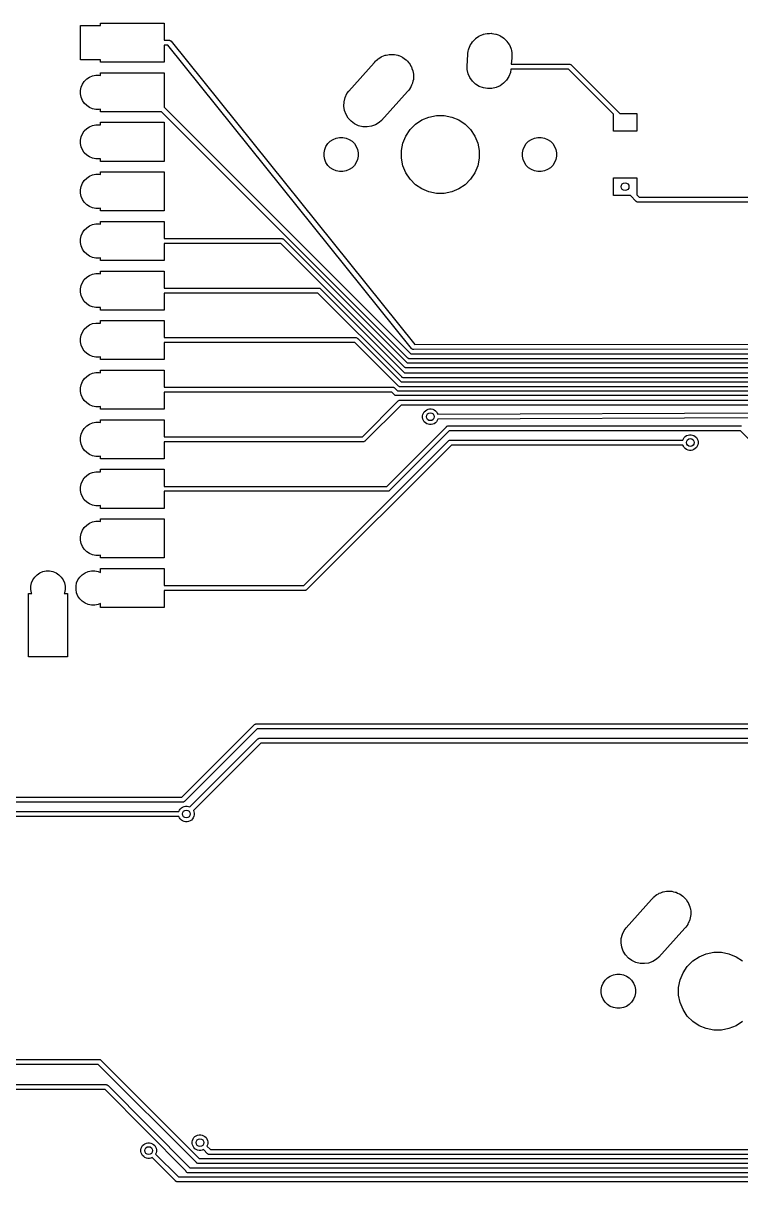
# Model space of a CAD drawing. Extents: x -662 to -203, y -195 to -58.
# Drawn here: x -544.3 to -507.6, y -117 to -57.6 of the extents above; entities that cross this region are included whole.
import ezdxf

# ---------------------------------------------------------------- set-up
doc = ezdxf.new("R2010")
doc.units = 0
doc.layers.add('BLACK', color=7, linetype='CONTINUOUS')

msp = doc.modelspace()

# ---------------------------------------------------------------- linework, layer by layer
at = {"layer": 'BLACK', "linetype": 'CONTINUOUS'}
for p, q in [((-541.414, -59.4741), (-541.414, -57.7215)), ((-541.414, -57.7215), (-540.384, -57.7215)), ((-540.384, -57.7215), (-540.384, -57.5978)), ((-540.384, -57.5978), (-537.134, -57.5978)), ((-537.134, -57.5978), (-537.134, -58.4708)), ((-520.892, -58.2124), (-520.806, -58.1738)), ((-520.806, -58.1738), (-520.79, -58.1701)), ((-520.79, -58.1701), (-520.774, -58.1637)), ((-520.774, -58.1637), (-520.682, -58.1453)), ((-520.682, -58.1453), (-520.59, -58.1242)), ((-520.59, -58.1242), (-520.573, -58.1237)), ((-520.573, -58.1237), (-520.557, -58.1205)), ((-520.557, -58.1205), (-520.462, -58.1205)), ((-520.462, -58.1205), (-520.368, -58.1177)), ((-520.368, -58.1177), (-520.352, -58.1205)), ((-520.352, -58.1205), (-520.335, -58.1205)), ((-520.335, -58.1205), (-520.243, -58.1389)), ((-520.243, -58.1389), (-520.15, -58.1546)), ((-520.15, -58.1546), (-520.134, -58.1605)), ((-520.134, -58.1605), (-520.118, -58.1637)), ((-520.118, -58.1637), (-520.031, -58.1998)), ((-537.134, -58.4708), (-536.892, -58.4708)), ((-536.941, -58.7248), (-537.134, -58.7248)), ((-537.134, -58.7248), (-537.134, -59.5978)), ((-524.464, -74.2637), (-536.941, -58.7248)), ((-536.892, -58.4708), (-536.892, -58.4707)), ((-536.892, -58.4707), (-536.88, -58.4708)), ((-536.88, -58.4708), (-536.874, -58.4708)), ((-536.874, -58.4708), (-536.873, -58.4709)), ((-536.873, -58.4709), (-536.867, -58.4709)), ((-536.867, -58.4709), (-536.861, -58.4721)), ((-536.861, -58.4721), (-536.856, -58.4726)), ((-536.856, -58.4726), (-536.849, -58.4747)), ((-536.849, -58.4747), (-536.842, -58.4761)), ((-536.842, -58.4761), (-536.837, -58.4783)), ((-536.837, -58.4783), (-536.832, -58.4799)), ((-536.832, -58.4799), (-536.825, -58.4832)), ((-536.825, -58.4832), (-536.819, -58.4859)), ((-536.819, -58.4859), (-536.814, -58.4891)), ((-536.814, -58.4891), (-536.81, -58.4917)), ((-536.81, -58.4917), (-536.804, -58.4961)), ((-536.804, -58.4961), (-536.798, -58.5)), ((-536.798, -58.5), (-536.794, -58.504)), ((-536.794, -58.504), (-536.79, -58.5076)), ((-536.79, -58.5076), (-536.786, -58.5129)), ((-536.786, -58.5129), (-536.785, -58.5134)), ((-536.785, -58.5134), (-536.782, -58.5177)), ((-536.782, -58.5177), (-536.774, -58.5269)), ((-536.774, -58.5269), (-536.774, -58.5275)), ((-536.774, -58.5275), (-524.297, -74.0664)), ((-521.492, -58.8302), (-521.458, -58.7421)), ((-521.458, -58.7421), (-521.449, -58.728)), ((-521.449, -58.728), (-521.443, -58.7126)), ((-521.443, -58.7126), (-521.391, -58.6342)), ((-521.391, -58.6342), (-521.34, -58.5543)), ((-521.34, -58.5543), (-521.329, -58.5422)), ((-521.329, -58.5422), (-521.32, -58.5284)), ((-521.32, -58.5284), (-521.253, -58.4617)), ((-521.253, -58.4617), (-521.188, -58.3931)), ((-521.188, -58.3931), (-521.175, -58.3834)), ((-521.175, -58.3834), (-521.163, -58.3717)), ((-521.163, -58.3717), (-521.085, -58.3193)), ((-521.085, -58.3193), (-521.008, -58.2646)), ((-521.008, -58.2646), (-520.993, -58.2578)), ((-520.993, -58.2578), (-520.979, -58.2485)), ((-520.979, -58.2485), (-520.892, -58.2124)), ((-520.031, -58.1998), (-519.943, -58.2333)), ((-519.943, -58.2333), (-519.928, -58.2422)), ((-519.928, -58.2422), (-519.913, -58.2485)), ((-519.913, -58.2485), (-519.835, -58.3009)), ((-519.835, -58.3009), (-519.755, -58.351)), ((-519.755, -58.351), (-519.743, -58.3624)), ((-519.743, -58.3624), (-519.729, -58.3717)), ((-519.729, -58.3717), (-519.662, -58.4383)), ((-519.662, -58.4383), (-519.594, -58.503)), ((-519.594, -58.503), (-519.584, -58.5166)), ((-519.584, -58.5166), (-519.572, -58.5284)), ((-519.572, -58.5284), (-519.52, -58.6068)), ((-519.52, -58.6068), (-519.465, -58.6836)), ((-519.465, -58.6836), (-519.458, -58.6988)), ((-519.458, -58.6988), (-519.449, -58.7126)), ((-519.449, -58.7126), (-519.413, -58.7998)), ((-526.09, -59.3763), (-526.019, -59.3285)), ((-526.019, -59.3285), (-525.996, -59.319)), ((-525.996, -59.319), (-525.974, -59.306)), ((-525.974, -59.306), (-525.894, -59.2767)), ((-525.894, -59.2767), (-525.814, -59.2437)), ((-525.814, -59.2437), (-525.79, -59.2389)), ((-525.79, -59.2389), (-525.766, -59.2303)), ((-525.766, -59.2303), (-525.681, -59.2173)), ((-525.681, -59.2173), (-525.597, -59.2005)), ((-525.597, -59.2005), (-525.572, -59.2005)), ((-525.572, -59.2005), (-525.547, -59.1967)), ((-525.547, -59.1967), (-525.461, -59.2005)), ((-525.461, -59.2005), (-525.375, -59.2005)), ((-525.375, -59.2005), (-525.351, -59.2054)), ((-525.351, -59.2054), (-525.326, -59.2065)), ((-525.326, -59.2065), (-525.242, -59.227)), ((-525.242, -59.227), (-525.158, -59.2437)), ((-525.158, -59.2437), (-525.135, -59.2533)), ((-525.135, -59.2533), (-525.111, -59.2592)), ((-525.111, -59.2592), (-525.033, -59.2956)), ((-525.033, -59.2956), (-524.953, -59.3285)), ((-524.953, -59.3285), (-524.932, -59.3424)), ((-524.932, -59.3424), (-524.91, -59.353)), ((-524.91, -59.353), (-524.84, -59.4039)), ((-521.612, -59.8032), (-521.571, -59.2068)), ((-521.571, -59.1347), (-521.553, -59.0422)), ((-521.571, -59.2068), (-521.571, -59.1347)), ((-521.553, -59.0422), (-521.537, -58.9492)), ((-521.537, -58.9492), (-521.531, -58.9337)), ((-521.531, -58.9337), (-521.528, -58.9173)), ((-521.528, -58.9173), (-521.492, -58.8302)), ((-519.413, -58.7998), (-519.374, -58.8858)), ((-519.374, -58.8858), (-519.371, -58.902)), ((-519.371, -58.902), (-519.364, -58.9173)), ((-519.364, -58.9173), (-519.346, -59.0099)), ((-519.346, -59.0099), (-519.325, -59.1018)), ((-519.321, -59.3563), (-519.329, -59.3945)), ((-519.325, -59.1018), (-519.324, -59.1184)), ((-519.324, -59.1184), (-519.321, -59.1347)), ((-519.321, -59.1347), (-519.321, -59.229)), ((-519.321, -59.229), (-519.32, -59.2678)), ((-519.32, -59.2678), (-519.321, -59.2842)), ((-519.321, -59.2842), (-519.321, -59.3563)), ((-540.384, -59.4741), (-541.414, -59.4741)), ((-540.384, -59.5978), (-540.384, -59.4741)), ((-537.134, -59.5978), (-540.384, -59.5978)), ((-527.67, -61.0753), (-526.377, -59.6338)), ((-526.377, -59.6338), (-526.36, -59.6084)), ((-526.36, -59.6084), (-526.303, -59.5515)), ((-526.303, -59.5515), (-526.286, -59.533)), ((-526.286, -59.533), (-526.264, -59.5125)), ((-526.264, -59.5125), (-526.203, -59.4517)), ((-526.203, -59.4517), (-526.182, -59.4378)), ((-526.182, -59.4378), (-526.164, -59.4209)), ((-526.164, -59.4209), (-526.09, -59.3763)), ((-524.84, -59.4039), (-524.769, -59.4517)), ((-524.769, -59.4517), (-524.751, -59.4693)), ((-524.751, -59.4693), (-524.731, -59.4841)), ((-524.731, -59.4841), (-524.673, -59.5476)), ((-524.673, -59.5476), (-524.612, -59.6084)), ((-524.612, -59.6084), (-524.598, -59.6291)), ((-524.598, -59.6291), (-524.581, -59.6476)), ((-524.581, -59.6476), (-524.537, -59.7211)), ((-524.537, -59.7211), (-524.489, -59.7926)), ((-524.489, -59.7926), (-524.479, -59.8157)), ((-524.479, -59.8157), (-524.467, -59.8371)), ((-524.467, -59.8371), (-524.437, -59.9179)), ((-524.437, -59.9179), (-524.404, -59.9973)), ((-521.607, -59.9692), (-521.612, -59.8032)), ((-519.367, -59.958), (-519.395, -60.1218)), ((-516.427, -59.9525), (-519.367, -59.9525)), ((-519.367, -59.9525), (-519.367, -59.958)), ((-519.329, -59.3945), (-519.35, -59.6985)), ((-519.35, -59.6985), (-516.381, -59.6985)), ((-514.125, -62.2551), (-516.427, -59.9525)), ((-516.381, -59.6985), (-516.375, -59.6979)), ((-516.375, -59.6979), (-516.368, -59.6985)), ((-516.368, -59.6985), (-516.35, -59.7003)), ((-516.35, -59.7003), (-516.326, -59.7076)), ((-516.326, -59.7076), (-516.304, -59.7194)), ((-516.304, -59.7194), (-516.284, -59.7353)), ((-516.284, -59.7353), (-516.28, -59.7401)), ((-516.28, -59.7401), (-513.795, -62.2255)), ((-541.218, -60.5792), (-541.096, -60.4571)), ((-541.096, -60.4571), (-540.952, -60.3612)), ((-540.952, -60.3612), (-540.793, -60.2952)), ((-540.793, -60.2952), (-540.624, -60.2615)), ((-540.624, -60.2615), (-540.451, -60.2615)), ((-540.451, -60.2615), (-540.384, -60.2748)), ((-540.384, -60.2748), (-540.384, -60.1378)), ((-540.384, -60.1378), (-537.134, -60.1378)), ((-537.134, -60.1378), (-537.134, -61.9096)), ((-524.404, -59.9973), (-524.399, -60.0219)), ((-524.399, -60.0219), (-524.391, -60.0453)), ((-524.391, -60.0453), (-524.378, -60.1304)), ((-524.367, -60.4858), (-524.387, -60.5693)), ((-524.378, -60.1304), (-524.361, -60.2147)), ((-524.366, -60.4608), (-524.367, -60.4858)), ((-524.361, -60.4363), (-524.366, -60.4608)), ((-524.361, -60.2147), (-524.361, -60.2397)), ((-524.361, -60.2397), (-524.357, -60.2644)), ((-524.357, -60.2644), (-524.361, -60.3503)), ((-524.361, -60.3503), (-524.361, -60.4363)), ((-521.558, -60.1852), (-521.607, -59.9692)), ((-521.467, -60.3874), (-521.558, -60.1852)), ((-521.338, -60.568), (-521.467, -60.3874)), ((-519.592, -60.5167), (-519.744, -60.6779)), ((-519.474, -60.3289), (-519.592, -60.5167)), ((-519.395, -60.1218), (-519.474, -60.3289)), ((-541.414, -61.0515), (-541.38, -60.8822)), ((-541.414, -61.2241), (-541.414, -61.0515)), ((-541.38, -60.8822), (-541.314, -60.7227)), ((-541.314, -60.7227), (-541.218, -60.5792)), ((-527.769, -61.2092), (-527.67, -61.0753)), ((-524.669, -61.0994), (-525.996, -62.578)), ((-524.612, -61.0426), (-524.669, -61.0994)), ((-524.564, -60.9712), (-524.612, -61.0426)), ((-524.513, -60.9018), (-524.564, -60.9712)), ((-524.503, -60.8791), (-524.513, -60.9018)), ((-524.489, -60.8584), (-524.503, -60.8791)), ((-524.456, -60.779), (-524.489, -60.8584)), ((-524.42, -60.701), (-524.456, -60.779)), ((-524.414, -60.6767), (-524.42, -60.701)), ((-524.404, -60.6536), (-524.414, -60.6767)), ((-524.387, -60.5693), (-524.404, -60.6536)), ((-521.177, -60.72), (-521.338, -60.568)), ((-520.989, -60.8377), (-521.177, -60.72)), ((-520.782, -60.9164), (-520.989, -60.8377)), ((-520.564, -60.9533), (-520.782, -60.9164)), ((-520.342, -60.9468), (-520.564, -60.9533)), ((-520.126, -60.8972), (-520.342, -60.9468)), ((-519.924, -60.8064), (-520.126, -60.8972)), ((-519.744, -60.6779), (-519.924, -60.8064)), ((-541.38, -61.3934), (-541.414, -61.2241)), ((-541.314, -61.5529), (-541.38, -61.3934)), ((-541.218, -61.6964), (-541.314, -61.5529)), ((-541.096, -61.8185), (-541.218, -61.6964)), ((-527.925, -61.8466), (-527.915, -61.6252)), ((-527.915, -61.6252), (-527.862, -61.41)), ((-527.862, -61.41), (-527.769, -61.2092)), ((-540.952, -61.9144), (-541.096, -61.8185)), ((-540.793, -61.9804), (-540.952, -61.9144)), ((-540.624, -62.0141), (-540.793, -61.9804)), ((-540.451, -62.0141), (-540.624, -62.0141)), ((-540.384, -62.0008), (-540.451, -62.0141)), ((-540.384, -62.1378), (-540.384, -62.0008)), ((-537.265, -62.1378), (-540.384, -62.1378)), ((-524.642, -74.7614), (-537.265, -62.1378)), ((-537.134, -61.9096), (-524.495, -74.549)), ((-527.891, -62.0657), (-527.925, -61.8466)), ((-527.815, -62.2739), (-527.891, -62.0657)), ((-527.701, -62.4634), (-527.815, -62.2739)), ((-523.568, -62.4082), (-523.182, -62.3316)), ((-523.182, -62.3316), (-522.79, -62.3316)), ((-522.79, -62.3316), (-522.404, -62.4082)), ((-514.125, -63.1255), (-514.125, -62.2551)), ((-513.795, -62.2255), (-512.924, -62.2255)), ((-512.924, -62.2255), (-512.924, -63.1255)), ((-541.096, -62.9971), (-540.952, -62.9012)), ((-540.952, -62.9012), (-540.793, -62.8352)), ((-540.793, -62.8352), (-540.624, -62.8015)), ((-540.624, -62.8015), (-540.451, -62.8015)), ((-540.451, -62.8015), (-540.384, -62.8148)), ((-540.384, -62.8148), (-540.384, -62.6778)), ((-540.384, -62.6778), (-537.134, -62.6778)), ((-537.134, -62.6778), (-537.134, -64.6778)), ((-527.551, -62.6269), (-527.701, -62.4634)), ((-527.372, -62.758), (-527.551, -62.6269)), ((-527.171, -62.8518), (-527.372, -62.758)), ((-526.956, -62.9045), (-527.171, -62.8518)), ((-526.735, -62.9143), (-526.956, -62.9045)), ((-526.516, -62.8807), (-526.735, -62.9143)), ((-526.308, -62.805), (-526.516, -62.8807)), ((-526.118, -62.6901), (-526.308, -62.805)), ((-525.996, -62.578), (-526.118, -62.6901)), ((-524.535, -63.0545), (-524.257, -62.7767)), ((-524.257, -62.7767), (-523.93, -62.5585)), ((-523.93, -62.5585), (-523.568, -62.4082)), ((-522.404, -62.4082), (-522.042, -62.5585)), ((-522.042, -62.5585), (-521.715, -62.7767)), ((-521.715, -62.7767), (-521.437, -63.0545)), ((-541.414, -63.5915), (-541.38, -63.4222)), ((-541.38, -63.4222), (-541.314, -63.2627)), ((-541.314, -63.2627), (-541.218, -63.1192)), ((-541.218, -63.1192), (-541.096, -62.9971)), ((-528.48, -63.5501), (-528.321, -63.4841)), ((-528.321, -63.4841), (-528.152, -63.4505)), ((-528.152, -63.4505), (-527.98, -63.4505)), ((-527.98, -63.4505), (-527.811, -63.4841)), ((-527.811, -63.4841), (-527.652, -63.5501)), ((-524.903, -63.7439), (-524.753, -63.381)), ((-524.753, -63.381), (-524.535, -63.0545)), ((-521.437, -63.0545), (-521.219, -63.381)), ((-521.219, -63.381), (-521.069, -63.7439)), ((-518.32, -63.5501), (-518.161, -63.4841)), ((-518.161, -63.4841), (-517.992, -63.4505)), ((-517.992, -63.4505), (-517.82, -63.4505)), ((-517.82, -63.4505), (-517.651, -63.4841)), ((-517.651, -63.4841), (-517.492, -63.5501)), ((-512.924, -63.1255), (-514.125, -63.1255)), ((-541.414, -63.7641), (-541.414, -63.5915)), ((-541.38, -63.9334), (-541.414, -63.7641)), ((-541.314, -64.0929), (-541.38, -63.9334)), ((-541.218, -64.2364), (-541.314, -64.0929)), ((-528.941, -64.2393), (-528.907, -64.0703)), ((-528.907, -64.0703), (-528.841, -63.911)), ((-528.841, -63.911), (-528.746, -63.7677)), ((-528.746, -63.7677), (-528.624, -63.6458)), ((-528.624, -63.6458), (-528.48, -63.5501)), ((-527.652, -63.5501), (-527.508, -63.6458)), ((-527.508, -63.6458), (-527.386, -63.7677)), ((-527.386, -63.7677), (-527.291, -63.911)), ((-527.291, -63.911), (-527.225, -64.0703)), ((-527.225, -64.0703), (-527.191, -64.2393)), ((-524.98, -64.1291), (-524.903, -63.7439)), ((-521.069, -63.7439), (-520.992, -64.1291)), ((-518.781, -64.2393), (-518.747, -64.0703)), ((-518.747, -64.0703), (-518.681, -63.911)), ((-518.681, -63.911), (-518.586, -63.7677)), ((-518.586, -63.7677), (-518.464, -63.6458)), ((-518.464, -63.6458), (-518.32, -63.5501)), ((-517.492, -63.5501), (-517.348, -63.6458)), ((-517.348, -63.6458), (-517.226, -63.7677)), ((-517.226, -63.7677), (-517.131, -63.911)), ((-517.131, -63.911), (-517.065, -64.0703)), ((-517.065, -64.0703), (-517.031, -64.2393)), ((-541.096, -64.3585), (-541.218, -64.2364)), ((-540.952, -64.4544), (-541.096, -64.3585)), ((-540.793, -64.5204), (-540.952, -64.4544)), ((-540.624, -64.5541), (-540.793, -64.5204)), ((-540.451, -64.5541), (-540.624, -64.5541)), ((-540.384, -64.5408), (-540.451, -64.5541)), ((-540.384, -64.6778), (-540.384, -64.5408)), ((-537.134, -64.6778), (-540.384, -64.6778)), ((-528.941, -64.4117), (-528.941, -64.2393)), ((-528.907, -64.5807), (-528.941, -64.4117)), ((-528.841, -64.74), (-528.907, -64.5807)), ((-527.225, -64.5807), (-527.291, -64.74)), ((-527.191, -64.4117), (-527.225, -64.5807)), ((-527.191, -64.2393), (-527.191, -64.4117)), ((-524.98, -64.5219), (-524.98, -64.1291)), ((-524.903, -64.9071), (-524.98, -64.5219)), ((-520.992, -64.5219), (-521.069, -64.9071)), ((-520.992, -64.1291), (-520.992, -64.5219)), ((-518.781, -64.4117), (-518.781, -64.2393)), ((-518.747, -64.5807), (-518.781, -64.4117)), ((-518.681, -64.74), (-518.747, -64.5807)), ((-517.065, -64.5807), (-517.131, -64.74)), ((-517.031, -64.4117), (-517.065, -64.5807)), ((-517.031, -64.2393), (-517.031, -64.4117)), ((-540.384, -65.3548), (-540.384, -65.2178)), ((-540.384, -65.2178), (-537.134, -65.2178)), ((-537.134, -65.2178), (-537.134, -67.2178)), ((-528.746, -64.8833), (-528.841, -64.74)), ((-528.624, -65.0052), (-528.746, -64.8833)), ((-528.48, -65.1009), (-528.624, -65.0052)), ((-528.321, -65.1669), (-528.48, -65.1009)), ((-528.152, -65.2005), (-528.321, -65.1669)), ((-527.98, -65.2005), (-528.152, -65.2005)), ((-527.811, -65.1669), (-527.98, -65.2005)), ((-527.652, -65.1009), (-527.811, -65.1669)), ((-527.508, -65.0052), (-527.652, -65.1009)), ((-527.386, -64.8833), (-527.508, -65.0052)), ((-527.291, -64.74), (-527.386, -64.8833)), ((-524.753, -65.27), (-524.903, -64.9071)), ((-524.535, -65.5965), (-524.753, -65.27)), ((-521.219, -65.27), (-521.437, -65.5965)), ((-521.069, -64.9071), (-521.219, -65.27)), ((-518.586, -64.8833), (-518.681, -64.74)), ((-518.464, -65.0052), (-518.586, -64.8833)), ((-518.32, -65.1009), (-518.464, -65.0052)), ((-518.161, -65.1669), (-518.32, -65.1009)), ((-517.992, -65.2005), (-518.161, -65.1669)), ((-517.82, -65.2005), (-517.992, -65.2005)), ((-517.651, -65.1669), (-517.82, -65.2005)), ((-517.492, -65.1009), (-517.651, -65.1669)), ((-517.348, -65.0052), (-517.492, -65.1009)), ((-517.226, -64.8833), (-517.348, -65.0052)), ((-517.131, -64.74), (-517.226, -64.8833)), ((-541.38, -65.9622), (-541.314, -65.8027)), ((-541.314, -65.8027), (-541.218, -65.6592)), ((-541.218, -65.6592), (-541.096, -65.5371)), ((-541.096, -65.5371), (-540.952, -65.4412)), ((-540.952, -65.4412), (-540.793, -65.3752)), ((-540.793, -65.3752), (-540.624, -65.3415)), ((-540.624, -65.3415), (-540.451, -65.3415)), ((-540.451, -65.3415), (-540.384, -65.3548)), ((-524.257, -65.8743), (-524.535, -65.5965)), ((-523.93, -66.0925), (-524.257, -65.8743)), ((-521.715, -65.8743), (-522.042, -66.0925)), ((-521.437, -65.5965), (-521.715, -65.8743)), ((-514.125, -66.4255), (-514.125, -65.5255)), ((-514.125, -65.5255), (-512.924, -65.5255)), ((-512.924, -65.5255), (-512.924, -66.3959)), ((-541.414, -66.1315), (-541.38, -65.9622)), ((-541.414, -66.3041), (-541.414, -66.1315)), ((-541.38, -66.4734), (-541.414, -66.3041)), ((-541.314, -66.6329), (-541.38, -66.4734)), ((-523.568, -66.2428), (-523.93, -66.0925)), ((-523.182, -66.3194), (-523.568, -66.2428)), ((-522.79, -66.3194), (-523.182, -66.3194)), ((-522.404, -66.2428), (-522.79, -66.3194)), ((-522.042, -66.0925), (-522.404, -66.2428)), ((-513.254, -66.4255), (-514.125, -66.4255)), ((-512.948, -66.7318), (-513.254, -66.4255)), ((-512.924, -66.3959), (-512.801, -66.5194)), ((-541.218, -66.7764), (-541.314, -66.6329)), ((-541.096, -66.8985), (-541.218, -66.7764)), ((-540.952, -66.9944), (-541.096, -66.8985)), ((-540.793, -67.0604), (-540.952, -66.9944)), ((-540.624, -67.0941), (-540.793, -67.0604)), ((-540.384, -67.0808), (-540.451, -67.0941)), ((-540.384, -67.2178), (-540.384, -67.0808)), ((-512.944, -66.7366), (-512.948, -66.7318)), ((-512.924, -66.7525), (-512.944, -66.7366)), ((-512.902, -66.7643), (-512.924, -66.7525)), ((-512.878, -66.7716), (-512.902, -66.7643)), ((-512.86, -66.7734), (-512.878, -66.7716)), ((-512.854, -66.774), (-512.86, -66.7734)), ((-512.86, -66.7734), (-512.86, -66.7734)), ((-512.847, -66.7734), (-512.854, -66.774)), ((-485.627, -66.7734), (-512.847, -66.7734)), ((-512.801, -66.5194), (-485.673, -66.5194)), ((-540.451, -67.0941), (-540.624, -67.0941)), ((-537.134, -67.2178), (-540.384, -67.2178)), ((-541.314, -68.3427), (-541.218, -68.1992)), ((-541.218, -68.1992), (-541.096, -68.0771)), ((-541.096, -68.0771), (-540.952, -67.9812)), ((-540.952, -67.9812), (-540.793, -67.9152)), ((-540.793, -67.9152), (-540.624, -67.8815)), ((-540.624, -67.8815), (-540.451, -67.8815)), ((-540.451, -67.8815), (-540.384, -67.8948)), ((-540.384, -67.8948), (-540.384, -67.7578)), ((-540.384, -67.7578), (-537.134, -67.7578)), ((-537.134, -67.7578), (-537.134, -68.6308)), ((-541.414, -68.6715), (-541.38, -68.5022)), ((-541.414, -68.8441), (-541.414, -68.6715)), ((-541.38, -69.0134), (-541.414, -68.8441)), ((-541.38, -68.5022), (-541.314, -68.3427)), ((-537.134, -68.6308), (-531.114, -68.6308)), ((-531.114, -68.6308), (-531.108, -68.6302)), ((-531.108, -68.6302), (-531.102, -68.6308)), ((-531.102, -68.6308), (-531.083, -68.6326)), ((-531.083, -68.6326), (-531.059, -68.6399)), ((-531.059, -68.6399), (-531.037, -68.6517)), ((-531.037, -68.6517), (-531.018, -68.6676)), ((-531.018, -68.6676), (-531.014, -68.6724)), ((-531.014, -68.6724), (-524.683, -75.003)), ((-541.314, -69.1729), (-541.38, -69.0134)), ((-541.218, -69.3164), (-541.314, -69.1729)), ((-541.096, -69.4385), (-541.218, -69.3164)), ((-540.952, -69.5344), (-541.096, -69.4385)), ((-531.16, -68.8848), (-537.134, -68.8848)), ((-537.134, -68.8848), (-537.134, -69.7578)), ((-524.83, -75.2154), (-531.16, -68.8848)), ((-540.793, -69.6004), (-540.952, -69.5344)), ((-540.624, -69.6341), (-540.793, -69.6004)), ((-540.451, -69.6341), (-540.624, -69.6341)), ((-540.384, -69.6208), (-540.451, -69.6341)), ((-540.384, -69.7578), (-540.384, -69.6208)), ((-537.134, -69.7578), (-540.384, -69.7578)), ((-541.218, -70.7392), (-541.096, -70.6171)), ((-541.096, -70.6171), (-540.952, -70.5212)), ((-540.952, -70.5212), (-540.793, -70.4552)), ((-540.793, -70.4552), (-540.624, -70.4215)), ((-540.624, -70.4215), (-540.451, -70.4215)), ((-540.451, -70.4215), (-540.384, -70.4348)), ((-540.384, -70.4348), (-540.384, -70.2978)), ((-540.384, -70.2978), (-537.134, -70.2978)), ((-537.134, -70.2978), (-537.134, -71.1708)), ((-541.414, -71.2115), (-541.38, -71.0422)), ((-541.414, -71.3841), (-541.414, -71.2115)), ((-541.38, -71.0422), (-541.314, -70.8827)), ((-541.314, -70.8827), (-541.218, -70.7392)), ((-537.134, -71.1708), (-529.216, -71.1708)), ((-529.216, -71.1708), (-529.21, -71.1702)), ((-529.21, -71.1702), (-529.204, -71.1708)), ((-529.204, -71.1708), (-529.185, -71.1726)), ((-529.185, -71.1726), (-529.161, -71.1799)), ((-529.161, -71.1799), (-529.139, -71.1917)), ((-529.139, -71.1917), (-529.12, -71.2076)), ((-529.12, -71.2076), (-529.116, -71.2124)), ((-529.116, -71.2124), (-524.814, -75.5142)), ((-541.38, -71.5534), (-541.414, -71.3841)), ((-541.314, -71.7129), (-541.38, -71.5534)), ((-541.218, -71.8564), (-541.314, -71.7129)), ((-529.263, -71.4248), (-537.134, -71.4248)), ((-537.134, -71.4248), (-537.134, -72.2978)), ((-524.961, -75.7266), (-529.263, -71.4248)), ((-541.096, -71.9785), (-541.218, -71.8564)), ((-540.952, -72.0744), (-541.096, -71.9785)), ((-540.793, -72.1404), (-540.952, -72.0744)), ((-540.624, -72.1741), (-540.793, -72.1404)), ((-540.451, -72.1741), (-540.624, -72.1741)), ((-540.384, -72.1608), (-540.451, -72.1741)), ((-540.384, -72.2978), (-540.384, -72.1608)), ((-537.134, -72.2978), (-540.384, -72.2978)), ((-540.952, -73.0612), (-540.793, -72.9952)), ((-540.793, -72.9952), (-540.624, -72.9615)), ((-540.624, -72.9615), (-540.451, -72.9615)), ((-540.451, -72.9615), (-540.384, -72.9748)), ((-540.384, -72.9748), (-540.384, -72.8378)), ((-540.384, -72.8378), (-537.134, -72.8378)), ((-537.134, -72.8378), (-537.134, -73.7108)), ((-541.414, -73.7515), (-541.38, -73.5822)), ((-541.38, -73.5822), (-541.314, -73.4227)), ((-541.314, -73.4227), (-541.218, -73.2792)), ((-541.218, -73.2792), (-541.096, -73.1571)), ((-541.096, -73.1571), (-540.952, -73.0612)), ((-541.414, -73.9241), (-541.414, -73.7515)), ((-541.38, -74.0934), (-541.414, -73.9241)), ((-541.314, -74.2529), (-541.38, -74.0934)), ((-537.134, -73.7108), (-527.318, -73.7108)), ((-527.365, -73.9648), (-537.134, -73.9648)), ((-537.134, -73.9648), (-537.134, -74.8378)), ((-525.146, -76.1838), (-527.365, -73.9648)), ((-527.318, -73.7108), (-527.312, -73.7102)), ((-527.312, -73.7102), (-527.306, -73.7108)), ((-527.306, -73.7108), (-527.287, -73.7126)), ((-527.287, -73.7126), (-527.263, -73.7199)), ((-527.263, -73.7199), (-527.241, -73.7317)), ((-527.241, -73.7317), (-527.222, -73.7476)), ((-527.222, -73.7476), (-527.218, -73.7524)), ((-527.218, -73.7524), (-524.999, -75.9714)), ((-524.297, -74.0664), (-453.853, -74.0156)), ((-541.218, -74.3964), (-541.314, -74.2529)), ((-541.096, -74.5185), (-541.218, -74.3964)), ((-540.952, -74.6144), (-541.096, -74.5185)), ((-540.793, -74.6804), (-540.952, -74.6144)), ((-540.624, -74.7141), (-540.793, -74.6804)), ((-540.451, -74.7141), (-540.624, -74.7141)), ((-540.384, -74.7008), (-540.451, -74.7141)), ((-540.384, -74.8378), (-540.384, -74.7008)), ((-524.638, -74.7662), (-524.642, -74.7614)), ((-524.618, -74.7821), (-524.638, -74.7662)), ((-524.596, -74.7939), (-524.618, -74.7821)), ((-524.572, -74.8012), (-524.596, -74.7939)), ((-524.548, -74.8036), (-524.572, -74.8012)), ((-524.541, -74.803), (-524.548, -74.8036)), ((-454.008, -74.803), (-524.541, -74.803)), ((-524.495, -74.549), (-453.962, -74.549)), ((-524.464, -74.2644), (-524.464, -74.2637)), ((-524.456, -74.2734), (-524.464, -74.2644)), ((-524.453, -74.2778), (-524.456, -74.2734)), ((-524.452, -74.2783), (-524.453, -74.2778)), ((-524.448, -74.2837), (-524.452, -74.2783)), ((-524.443, -74.2872), (-524.448, -74.2837)), ((-524.44, -74.2912), (-524.443, -74.2872)), ((-524.434, -74.2951), (-524.44, -74.2912)), ((-524.428, -74.2996), (-524.434, -74.2951)), ((-524.424, -74.3022), (-524.428, -74.2996)), ((-524.419, -74.3053), (-524.424, -74.3022)), ((-524.413, -74.308), (-524.419, -74.3053)), ((-524.406, -74.3113), (-524.413, -74.308)), ((-524.401, -74.3129), (-524.406, -74.3113)), ((-524.396, -74.3151), (-524.401, -74.3129)), ((-524.389, -74.3166), (-524.396, -74.3151)), ((-524.382, -74.3186), (-524.389, -74.3166)), ((-524.377, -74.3191), (-524.382, -74.3186)), ((-524.371, -74.3203), (-524.377, -74.3191)), ((-524.364, -74.3203), (-524.371, -74.3203)), ((-524.364, -74.3204), (-524.364, -74.3203)), ((-524.358, -74.3204), (-524.364, -74.3204)), ((-524.346, -74.3205), (-524.358, -74.3204)), ((-453.9, -74.2696), (-524.346, -74.3204)), ((-524.346, -74.3204), (-524.346, -74.3205)), ((-537.134, -74.8378), (-540.384, -74.8378)), ((-540.384, -75.5148), (-540.384, -75.3778)), ((-540.384, -75.3778), (-537.134, -75.3778)), ((-537.134, -75.3778), (-537.134, -76.2508)), ((-524.826, -75.2202), (-524.83, -75.2154)), ((-524.807, -75.2361), (-524.826, -75.2202)), ((-524.784, -75.2479), (-524.807, -75.2361)), ((-524.761, -75.2552), (-524.784, -75.2479)), ((-524.736, -75.2576), (-524.761, -75.2552)), ((-524.729, -75.257), (-524.736, -75.2576)), ((-454.197, -75.257), (-524.729, -75.257)), ((-524.683, -75.003), (-454.15, -75.003)), ((-541.38, -76.1222), (-541.314, -75.9627)), ((-541.314, -75.9627), (-541.218, -75.8192)), ((-541.218, -75.8192), (-541.096, -75.6971)), ((-541.096, -75.6971), (-540.952, -75.6012)), ((-540.952, -75.6012), (-540.793, -75.5352)), ((-540.793, -75.5352), (-540.624, -75.5015)), ((-540.624, -75.5015), (-540.451, -75.5015)), ((-540.451, -75.5015), (-540.384, -75.5148)), ((-524.999, -75.9714), (-454.466, -75.9714)), ((-524.957, -75.7314), (-524.961, -75.7266)), ((-524.937, -75.7473), (-524.957, -75.7314)), ((-524.915, -75.7591), (-524.937, -75.7473)), ((-524.891, -75.7664), (-524.915, -75.7591)), ((-524.867, -75.7688), (-524.891, -75.7664)), ((-524.86, -75.7682), (-524.867, -75.7688)), ((-454.327, -75.7682), (-524.86, -75.7682)), ((-524.814, -75.5142), (-454.281, -75.5142)), ((-541.414, -76.2915), (-541.38, -76.1222)), ((-541.414, -76.4641), (-541.414, -76.2915)), ((-541.38, -76.6334), (-541.414, -76.4641)), ((-537.134, -76.2508), (-525.42, -76.2508)), ((-525.467, -76.5048), (-537.134, -76.5048)), ((-537.134, -76.5048), (-537.134, -77.3778)), ((-525.33, -76.641), (-525.467, -76.5048)), ((-525.42, -76.2508), (-525.414, -76.2502)), ((-525.414, -76.2502), (-525.408, -76.2508)), ((-525.408, -76.2508), (-525.389, -76.2526)), ((-525.389, -76.2526), (-525.365, -76.2599)), ((-525.365, -76.2599), (-525.343, -76.2717)), ((-525.343, -76.2717), (-525.324, -76.2876)), ((-525.324, -76.2876), (-525.32, -76.2924)), ((-525.32, -76.2924), (-525.184, -76.4286)), ((-525.184, -76.4286), (-454.651, -76.4286)), ((-525.142, -76.1886), (-525.146, -76.1838)), ((-525.122, -76.2045), (-525.142, -76.1886)), ((-525.1, -76.2163), (-525.122, -76.2045)), ((-525.076, -76.2236), (-525.1, -76.2163)), ((-525.051, -76.226), (-525.076, -76.2236)), ((-525.045, -76.2254), (-525.051, -76.226)), ((-454.512, -76.2254), (-525.045, -76.2254)), ((-541.314, -76.7929), (-541.38, -76.6334)), ((-541.218, -76.9364), (-541.314, -76.7929)), ((-541.096, -77.0585), (-541.218, -76.9364)), ((-540.952, -77.1544), (-541.096, -77.0585)), ((-540.793, -77.2204), (-540.952, -77.1544)), ((-526.979, -78.7908), (-525.141, -76.9528)), ((-524.994, -77.1652), (-526.832, -79.0032)), ((-525.327, -76.6458), (-525.33, -76.641)), ((-525.307, -76.6617), (-525.327, -76.6458)), ((-525.293, -76.6694), (-525.307, -76.6617)), ((-525.285, -76.6735), (-525.293, -76.6694)), ((-525.261, -76.6808), (-525.285, -76.6735)), ((-525.236, -76.6832), (-525.261, -76.6808)), ((-525.23, -76.6826), (-525.236, -76.6832)), ((-454.697, -76.6826), (-525.23, -76.6826)), ((-525.141, -76.9528), (-525.137, -76.948)), ((-525.137, -76.948), (-525.117, -76.9321)), ((-525.117, -76.9321), (-525.095, -76.9203)), ((-525.095, -76.9203), (-525.071, -76.913)), ((-525.071, -76.913), (-525.053, -76.9112)), ((-525.053, -76.9112), (-525.047, -76.9106)), ((-525.047, -76.9106), (-525.04, -76.9112)), ((-525.04, -76.9112), (-454.81, -76.9112)), ((-454.857, -77.1652), (-524.994, -77.1652)), ((-540.624, -77.2541), (-540.793, -77.2204)), ((-540.451, -77.2541), (-540.624, -77.2541)), ((-540.384, -77.2408), (-540.451, -77.2541)), ((-540.384, -77.3778), (-540.384, -77.2408)), ((-537.134, -77.3778), (-540.384, -77.3778)), ((-523.894, -77.7258), (-523.879, -77.6485)), ((-523.894, -77.8046), (-523.894, -77.7258)), ((-523.879, -77.6485), (-523.848, -77.5757)), ((-523.848, -77.5757), (-523.805, -77.5102)), ((-523.805, -77.5102), (-523.749, -77.4545)), ((-523.749, -77.4545), (-523.683, -77.4107)), ((-523.683, -77.4107), (-523.611, -77.3806)), ((-523.611, -77.3806), (-523.533, -77.3652)), ((-523.533, -77.3652), (-523.455, -77.3652)), ((-523.455, -77.3652), (-523.377, -77.3806)), ((-523.377, -77.3806), (-523.305, -77.4107)), ((-523.305, -77.4107), (-523.239, -77.4545)), ((-523.239, -77.4545), (-523.183, -77.5102)), ((-523.183, -77.5102), (-523.14, -77.5757)), ((-523.14, -77.5757), (-523.114, -77.6367)), ((-523.114, -77.6367), (-488.099, -77.4955)), ((-488.146, -77.7496), (-523.113, -77.8907)), ((-541.314, -78.5027), (-541.218, -78.3592)), ((-541.218, -78.3592), (-541.096, -78.2371)), ((-541.096, -78.2371), (-540.952, -78.1412)), ((-540.952, -78.1412), (-540.793, -78.0752)), ((-540.793, -78.0752), (-540.624, -78.0415)), ((-540.624, -78.0415), (-540.451, -78.0415)), ((-540.451, -78.0415), (-540.384, -78.0548)), ((-540.384, -78.0548), (-540.384, -77.9178)), ((-540.384, -77.9178), (-537.134, -77.9178)), ((-537.134, -77.9178), (-537.134, -78.7908)), ((-525.731, -81.3308), (-522.674, -78.2736)), ((-523.879, -77.8819), (-523.894, -77.8046)), ((-523.848, -77.9547), (-523.879, -77.8819)), ((-523.805, -78.0202), (-523.848, -77.9547)), ((-523.749, -78.0759), (-523.805, -78.0202)), ((-523.683, -78.1197), (-523.749, -78.0759)), ((-523.611, -78.1498), (-523.683, -78.1197)), ((-523.533, -78.1652), (-523.611, -78.1498)), ((-523.455, -78.1652), (-523.533, -78.1652)), ((-523.377, -78.1498), (-523.455, -78.1652)), ((-523.305, -78.1197), (-523.377, -78.1498)), ((-523.239, -78.0759), (-523.305, -78.1197)), ((-523.183, -78.0202), (-523.239, -78.0759)), ((-523.14, -77.9547), (-523.183, -78.0202)), ((-523.113, -77.8907), (-523.14, -77.9547)), ((-522.674, -78.2736), (-522.67, -78.2688)), ((-522.67, -78.2688), (-522.65, -78.2529)), ((-522.65, -78.2529), (-522.628, -78.2411)), ((-522.628, -78.2411), (-522.604, -78.2338)), ((-522.604, -78.2338), (-522.586, -78.232)), ((-522.586, -78.232), (-522.58, -78.2314)), ((-522.58, -78.2314), (-522.573, -78.232)), ((-522.573, -78.232), (-507.56, -78.232)), ((-541.414, -78.8315), (-541.38, -78.6622)), ((-541.414, -79.0041), (-541.414, -78.8315)), ((-541.38, -78.6622), (-541.314, -78.5027)), ((-537.134, -78.7908), (-526.979, -78.7908)), ((-522.527, -78.486), (-525.584, -81.5432)), ((-507.607, -78.486), (-522.527, -78.486)), ((-522.52, -78.9681), (-522.496, -78.9608)), ((-522.496, -78.9608), (-522.478, -78.959)), ((-522.478, -78.959), (-522.472, -78.9584)), ((-522.472, -78.9584), (-522.465, -78.959)), ((-522.465, -78.959), (-510.565, -78.959)), ((-510.565, -78.959), (-510.539, -78.8965)), ((-510.539, -78.8965), (-510.495, -78.831)), ((-510.495, -78.831), (-510.439, -78.7753)), ((-510.439, -78.7753), (-510.374, -78.7315)), ((-510.374, -78.7315), (-510.301, -78.7014)), ((-510.301, -78.7014), (-510.224, -78.686)), ((-510.224, -78.686), (-510.145, -78.686)), ((-510.145, -78.686), (-510.068, -78.7014)), ((-510.068, -78.7014), (-509.995, -78.7315)), ((-509.995, -78.7315), (-509.929, -78.7753)), ((-509.929, -78.7753), (-509.874, -78.831)), ((-509.874, -78.831), (-509.83, -78.8965)), ((-509.83, -78.8965), (-509.8, -78.9693)), ((-502.645, -83.4473), (-507.607, -78.486)), ((-541.38, -79.1734), (-541.414, -79.0041)), ((-541.314, -79.3329), (-541.38, -79.1734)), ((-541.218, -79.4764), (-541.314, -79.3329)), ((-541.096, -79.5985), (-541.218, -79.4764)), ((-526.932, -79.0448), (-537.134, -79.0448)), ((-537.134, -79.0448), (-537.134, -79.9178)), ((-529.976, -86.4108), (-522.566, -79.0006)), ((-522.419, -79.213), (-529.829, -86.6232)), ((-526.926, -79.0454), (-526.932, -79.0448)), ((-526.92, -79.0448), (-526.926, -79.0454)), ((-526.901, -79.043), (-526.92, -79.0448)), ((-526.877, -79.0357), (-526.901, -79.043)), ((-526.855, -79.0239), (-526.877, -79.0357)), ((-526.836, -79.008), (-526.855, -79.0239)), ((-526.832, -79.0032), (-526.836, -79.008)), ((-522.566, -79.0006), (-522.562, -78.9958)), ((-522.562, -78.9958), (-522.542, -78.9799)), ((-522.542, -78.9799), (-522.52, -78.9681)), ((-510.565, -79.213), (-522.419, -79.213)), ((-510.539, -79.2755), (-510.565, -79.213)), ((-510.495, -79.341), (-510.539, -79.2755)), ((-510.439, -79.3967), (-510.495, -79.341)), ((-510.374, -79.4405), (-510.439, -79.3967)), ((-510.301, -79.4706), (-510.374, -79.4405)), ((-510.224, -79.486), (-510.301, -79.4706)), ((-510.145, -79.486), (-510.224, -79.486)), ((-510.068, -79.4706), (-510.145, -79.486)), ((-509.995, -79.4405), (-510.068, -79.4706)), ((-509.929, -79.3967), (-509.995, -79.4405)), ((-509.874, -79.341), (-509.929, -79.3967)), ((-509.83, -79.2755), (-509.874, -79.341)), ((-509.8, -79.2027), (-509.83, -79.2755)), ((-509.8, -78.9693), (-509.784, -79.0466)), ((-509.784, -79.1254), (-509.8, -79.2027)), ((-509.784, -79.0466), (-509.784, -79.1254)), ((-540.952, -79.6944), (-541.096, -79.5985)), ((-540.793, -79.7604), (-540.952, -79.6944)), ((-540.624, -79.7941), (-540.793, -79.7604)), ((-540.451, -79.7941), (-540.624, -79.7941)), ((-540.384, -79.7808), (-540.451, -79.7941)), ((-540.384, -79.9178), (-540.384, -79.7808)), ((-537.134, -79.9178), (-540.384, -79.9178)), ((-541.096, -80.7771), (-540.952, -80.6812)), ((-540.952, -80.6812), (-540.793, -80.6152)), ((-540.793, -80.6152), (-540.624, -80.5815)), ((-540.624, -80.5815), (-540.451, -80.5815)), ((-540.451, -80.5815), (-540.384, -80.5948)), ((-540.384, -80.5948), (-540.384, -80.4578)), ((-540.384, -80.4578), (-537.134, -80.4578)), ((-537.134, -80.4578), (-537.134, -81.3308)), ((-541.414, -81.3715), (-541.38, -81.2022)), ((-541.38, -81.2022), (-541.314, -81.0427)), ((-541.314, -81.0427), (-541.218, -80.8992)), ((-541.218, -80.8992), (-541.096, -80.7771)), ((-537.134, -81.3308), (-525.731, -81.3308)), ((-541.414, -81.5441), (-541.414, -81.3715)), ((-541.38, -81.7134), (-541.414, -81.5441)), ((-541.314, -81.8729), (-541.38, -81.7134)), ((-541.218, -82.0164), (-541.314, -81.8729)), ((-525.685, -81.5848), (-537.134, -81.5848)), ((-537.134, -81.5848), (-537.134, -82.4578)), ((-525.678, -81.5854), (-525.685, -81.5848)), ((-525.672, -81.5848), (-525.678, -81.5854)), ((-525.654, -81.583), (-525.672, -81.5848)), ((-525.63, -81.5757), (-525.654, -81.583)), ((-525.608, -81.5639), (-525.63, -81.5757)), ((-525.588, -81.548), (-525.608, -81.5639)), ((-525.584, -81.5432), (-525.588, -81.548)), ((-541.096, -82.1385), (-541.218, -82.0164)), ((-540.952, -82.2344), (-541.096, -82.1385)), ((-540.793, -82.3004), (-540.952, -82.2344)), ((-540.624, -82.3341), (-540.793, -82.3004)), ((-540.451, -82.3341), (-540.624, -82.3341)), ((-540.384, -82.3208), (-540.451, -82.3341)), ((-540.384, -82.4578), (-540.384, -82.3208)), ((-537.134, -82.4578), (-540.384, -82.4578)), ((-540.384, -83.1348), (-540.384, -82.9978)), ((-540.384, -82.9978), (-537.134, -82.9978)), ((-537.134, -82.9978), (-537.134, -84.9978)), ((-541.38, -83.7422), (-541.314, -83.5827)), ((-541.314, -83.5827), (-541.218, -83.4392)), ((-541.218, -83.4392), (-541.096, -83.3171)), ((-541.096, -83.3171), (-540.952, -83.2212)), ((-540.952, -83.2212), (-540.793, -83.1552)), ((-540.793, -83.1552), (-540.624, -83.1215)), ((-540.624, -83.1215), (-540.451, -83.1215)), ((-540.451, -83.1215), (-540.384, -83.1348)), ((-541.414, -83.9115), (-541.38, -83.7422)), ((-541.414, -84.0841), (-541.414, -83.9115)), ((-541.38, -84.2534), (-541.414, -84.0841)), ((-541.314, -84.4129), (-541.38, -84.2534)), ((-541.218, -84.5564), (-541.314, -84.4129)), ((-541.096, -84.6785), (-541.218, -84.5564)), ((-540.952, -84.7744), (-541.096, -84.6785)), ((-540.793, -84.8404), (-540.952, -84.7744)), ((-540.624, -84.8741), (-540.793, -84.8404)), ((-540.451, -84.8741), (-540.624, -84.8741)), ((-540.384, -84.8608), (-540.451, -84.8741)), ((-540.384, -84.9978), (-540.384, -84.8608)), ((-537.134, -84.9978), (-540.384, -84.9978)), ((-543.854, -86.1227), (-543.758, -85.9792)), ((-543.758, -85.9792), (-543.636, -85.8571)), ((-543.636, -85.8571), (-543.492, -85.7612)), ((-543.492, -85.7612), (-543.333, -85.6952)), ((-543.333, -85.6952), (-543.164, -85.6615)), ((-543.164, -85.6615), (-542.991, -85.6615)), ((-542.991, -85.6615), (-542.822, -85.6952)), ((-542.822, -85.6952), (-542.662, -85.7612)), ((-542.662, -85.7612), (-542.519, -85.8571)), ((-542.519, -85.8571), (-542.397, -85.9792)), ((-542.397, -85.9792), (-542.301, -86.1227)), ((-541.543, -86.1227), (-541.447, -85.9792)), ((-541.447, -85.9792), (-541.325, -85.8571)), ((-541.325, -85.8571), (-541.181, -85.7612)), ((-541.181, -85.7612), (-541.022, -85.6952)), ((-541.022, -85.6952), (-540.852, -85.6615)), ((-540.852, -85.6615), (-540.68, -85.6615)), ((-540.68, -85.6615), (-540.51, -85.6952)), ((-540.51, -85.6952), (-540.384, -85.7474)), ((-540.384, -85.7474), (-540.384, -85.5378)), ((-540.384, -85.5378), (-537.134, -85.5378)), ((-537.134, -85.5378), (-537.134, -86.4108)), ((-543.954, -86.4515), (-543.92, -86.2822)), ((-543.954, -86.6241), (-543.954, -86.4515)), ((-543.92, -86.7934), (-543.954, -86.6241)), ((-543.92, -86.2822), (-543.854, -86.1227)), ((-542.301, -86.1227), (-542.235, -86.2822)), ((-542.235, -86.2822), (-542.201, -86.4515)), ((-542.201, -86.6241), (-542.235, -86.7934)), ((-542.201, -86.4515), (-542.201, -86.6241)), ((-541.642, -86.4515), (-541.609, -86.2822)), ((-541.642, -86.6241), (-541.642, -86.4515)), ((-541.609, -86.7934), (-541.642, -86.6241)), ((-541.609, -86.2822), (-541.543, -86.1227)), ((-537.134, -86.4108), (-529.976, -86.4108)), ((-529.93, -86.6648), (-537.134, -86.6648)), ((-537.134, -86.6648), (-537.134, -87.5378)), ((-529.923, -86.6654), (-529.93, -86.6648)), ((-529.917, -86.6648), (-529.923, -86.6654)), ((-529.898, -86.663), (-529.917, -86.6648)), ((-529.875, -86.6557), (-529.898, -86.663)), ((-529.852, -86.6439), (-529.875, -86.6557)), ((-529.833, -86.628), (-529.852, -86.6439)), ((-529.829, -86.6232), (-529.833, -86.628)), ((-544.077, -90.0678), (-544.077, -86.8178)), ((-544.077, -86.8178), (-543.91, -86.8178)), ((-543.91, -86.8178), (-543.92, -86.7934)), ((-542.235, -86.7934), (-542.245, -86.8178)), ((-542.245, -86.8178), (-542.077, -86.8178)), ((-542.077, -86.8178), (-542.077, -90.0678)), ((-541.543, -86.9529), (-541.609, -86.7934)), ((-541.447, -87.0964), (-541.543, -86.9529)), ((-541.325, -87.2185), (-541.447, -87.0964)), ((-541.181, -87.3144), (-541.325, -87.2185)), ((-541.022, -87.3804), (-541.181, -87.3144)), ((-540.852, -87.4141), (-541.022, -87.3804)), ((-540.68, -87.4141), (-540.852, -87.4141)), ((-540.51, -87.3804), (-540.68, -87.4141)), ((-540.384, -87.3282), (-540.51, -87.3804)), ((-540.384, -87.5378), (-540.384, -87.3282)), ((-537.134, -87.5378), (-540.384, -87.5378)), ((-542.077, -90.0678), (-544.077, -90.0678)), ((-536.227, -97.2566), (-532.519, -93.5486)), ((-532.373, -93.761), (-536.09, -97.4786)), ((-532.519, -93.5486), (-532.515, -93.5438)), ((-532.515, -93.5438), (-532.496, -93.5279)), ((-532.496, -93.5279), (-532.474, -93.5161)), ((-532.474, -93.5161), (-532.45, -93.5088)), ((-532.45, -93.5088), (-532.431, -93.507)), ((-532.431, -93.507), (-532.425, -93.5064)), ((-532.431, -93.507), (-532.431, -93.507)), ((-532.425, -93.5064), (-532.419, -93.507)), ((-532.419, -93.507), (-495.833, -93.507)), ((-495.833, -93.761), (-532.373, -93.761)), ((-535.812, -97.7614), (-532.326, -94.2756)), ((-532.326, -94.2756), (-532.322, -94.2708)), ((-532.322, -94.2708), (-532.302, -94.2549)), ((-532.302, -94.2549), (-532.28, -94.2431)), ((-532.28, -94.2431), (-532.256, -94.2358)), ((-532.256, -94.2358), (-532.238, -94.234)), ((-532.238, -94.234), (-532.232, -94.2334)), ((-532.232, -94.2334), (-532.225, -94.234)), ((-532.225, -94.234), (-494.338, -94.234)), ((-532.179, -94.488), (-535.632, -97.9411)), ((-494.291, -94.488), (-532.179, -94.488)), ((-545.481, -97.2566), (-536.227, -97.2566)), ((-536.234, -97.5106), (-545.527, -97.5106)), ((-536.371, -97.9932), (-536.345, -97.9307)), ((-536.345, -97.9307), (-536.301, -97.8652)), ((-536.301, -97.8652), (-536.246, -97.8095)), ((-536.246, -97.8095), (-536.18, -97.7657)), ((-536.233, -97.5111), (-536.234, -97.5106)), ((-536.209, -97.5184), (-536.233, -97.5111)), ((-536.184, -97.5208), (-536.209, -97.5184)), ((-536.16, -97.5184), (-536.184, -97.5208)), ((-536.184, -97.5208), (-536.184, -97.5208)), ((-536.18, -97.7657), (-536.107, -97.7356)), ((-536.136, -97.5111), (-536.16, -97.5184)), ((-536.114, -97.4993), (-536.136, -97.5111)), ((-536.099, -97.4874), (-536.114, -97.4993)), ((-536.107, -97.7356), (-536.03, -97.7202)), ((-536.094, -97.4834), (-536.099, -97.4874)), ((-536.099, -97.4874), (-536.099, -97.4874)), ((-536.09, -97.4786), (-536.094, -97.4834)), ((-536.03, -97.7202), (-535.951, -97.7202)), ((-535.951, -97.7202), (-535.874, -97.7356)), ((-535.874, -97.7356), (-535.812, -97.7614)), ((-535.632, -97.9411), (-535.606, -98.0035)), ((-536.371, -98.2472), (-545.433, -98.2472)), ((-545.386, -97.9932), (-536.371, -97.9932)), ((-536.345, -98.3097), (-536.371, -98.2472)), ((-536.301, -98.3752), (-536.345, -98.3097)), ((-536.246, -98.4309), (-536.301, -98.3752)), ((-536.18, -98.4747), (-536.246, -98.4309)), ((-536.107, -98.5048), (-536.18, -98.4747)), ((-536.03, -98.5202), (-536.107, -98.5048)), ((-535.951, -98.5202), (-536.03, -98.5202)), ((-535.874, -98.5048), (-535.951, -98.5202)), ((-535.801, -98.4747), (-535.874, -98.5048)), ((-535.736, -98.4309), (-535.801, -98.4747)), ((-535.68, -98.3752), (-535.736, -98.4309)), ((-535.636, -98.3097), (-535.68, -98.3752)), ((-535.606, -98.2369), (-535.636, -98.3097)), ((-535.606, -98.0035), (-535.591, -98.0808)), ((-535.591, -98.1596), (-535.606, -98.2369)), ((-535.591, -98.0808), (-535.591, -98.1596)), ((-511.616, -102.119), (-511.591, -102.114)), ((-511.591, -102.114), (-511.568, -102.106)), ((-511.568, -102.106), (-511.483, -102.092)), ((-511.483, -102.092), (-511.398, -102.076)), ((-511.398, -102.076), (-511.373, -102.076)), ((-511.373, -102.076), (-511.349, -102.072)), ((-511.349, -102.072), (-511.263, -102.076)), ((-511.263, -102.076), (-511.177, -102.076)), ((-511.177, -102.076), (-511.152, -102.081)), ((-511.152, -102.081), (-511.127, -102.082)), ((-511.127, -102.082), (-511.044, -102.102)), ((-511.044, -102.102), (-510.959, -102.119)), ((-513.472, -103.951), (-512.178, -102.509)), ((-512.178, -102.509), (-512.161, -102.484)), ((-512.161, -102.484), (-512.104, -102.427)), ((-512.104, -102.427), (-512.088, -102.408)), ((-512.088, -102.408), (-512.065, -102.388)), ((-512.065, -102.388), (-512.005, -102.327)), ((-512.005, -102.327), (-511.984, -102.313)), ((-511.984, -102.313), (-511.965, -102.296)), ((-511.965, -102.296), (-511.892, -102.252)), ((-511.892, -102.252), (-511.82, -102.204)), ((-511.82, -102.204), (-511.797, -102.194)), ((-511.797, -102.194), (-511.776, -102.181)), ((-511.776, -102.181), (-511.695, -102.152)), ((-511.695, -102.152), (-511.616, -102.119)), ((-510.959, -102.119), (-510.936, -102.128)), ((-510.936, -102.128), (-510.912, -102.134)), ((-510.912, -102.134), (-510.834, -102.171)), ((-510.834, -102.171), (-510.755, -102.204)), ((-510.755, -102.204), (-510.734, -102.218)), ((-510.734, -102.218), (-510.711, -102.228)), ((-510.711, -102.228), (-510.642, -102.279)), ((-510.642, -102.279), (-510.57, -102.327)), ((-510.57, -102.327), (-510.553, -102.345)), ((-510.553, -102.345), (-510.532, -102.359)), ((-510.532, -102.359), (-510.474, -102.423)), ((-510.474, -102.423), (-510.414, -102.484)), ((-510.414, -102.484), (-510.4, -102.504)), ((-510.4, -102.504), (-510.383, -102.523)), ((-510.383, -102.523), (-510.338, -102.596)), ((-510.338, -102.596), (-510.29, -102.668)), ((-510.29, -102.668), (-510.281, -102.691)), ((-510.281, -102.691), (-510.268, -102.712)), ((-510.268, -102.712), (-510.239, -102.793)), ((-510.239, -102.793), (-510.206, -102.873)), ((-510.206, -102.873), (-510.201, -102.897)), ((-510.201, -102.897), (-510.192, -102.921)), ((-510.192, -102.921), (-510.179, -103.006)), ((-510.179, -103.006), (-510.162, -103.09)), ((-510.162, -103.09), (-510.162, -103.115)), ((-510.162, -103.115), (-510.159, -103.14)), ((-510.159, -103.14), (-510.162, -103.226)), ((-510.162, -103.226), (-510.162, -103.312)), ((-510.366, -103.846), (-510.414, -103.918)), ((-510.315, -103.777), (-510.366, -103.846)), ((-510.304, -103.754), (-510.315, -103.777)), ((-510.29, -103.734), (-510.304, -103.754)), ((-510.258, -103.654), (-510.29, -103.734)), ((-510.221, -103.576), (-510.258, -103.654)), ((-510.215, -103.552), (-510.221, -103.576)), ((-510.206, -103.529), (-510.215, -103.552)), ((-510.189, -103.445), (-510.206, -103.529)), ((-510.168, -103.361), (-510.189, -103.445)), ((-510.167, -103.336), (-510.168, -103.361)), ((-510.162, -103.312), (-510.167, -103.336)), ((-513.716, -104.5), (-513.664, -104.285)), ((-513.664, -104.285), (-513.57, -104.084)), ((-513.57, -104.084), (-513.472, -103.951)), ((-510.47, -103.975), (-511.797, -105.453)), ((-510.414, -103.918), (-510.47, -103.975)), ((-513.726, -104.722), (-513.716, -104.5)), ((-513.693, -104.941), (-513.726, -104.722)), ((-513.617, -105.149), (-513.693, -104.941)), ((-513.502, -105.339), (-513.617, -105.149)), ((-513.352, -105.502), (-513.502, -105.339)), ((-513.174, -105.633), (-513.352, -105.502)), ((-512.973, -105.727), (-513.174, -105.633)), ((-511.919, -105.565), (-512.109, -105.68)), ((-511.797, -105.453), (-511.919, -105.565)), ((-510.336, -105.93), (-510.058, -105.652)), ((-510.058, -105.652), (-509.732, -105.434)), ((-509.732, -105.434), (-509.369, -105.283)), ((-509.369, -105.283), (-508.984, -105.207)), ((-508.984, -105.207), (-508.591, -105.207)), ((-508.591, -105.207), (-508.206, -105.283)), ((-508.206, -105.283), (-507.843, -105.434)), ((-507.843, -105.434), (-507.516, -105.652)), ((-512.758, -105.78), (-512.973, -105.727)), ((-512.536, -105.789), (-512.758, -105.78)), ((-512.317, -105.756), (-512.536, -105.789)), ((-512.109, -105.68), (-512.317, -105.756)), ((-510.705, -106.619), (-510.554, -106.256)), ((-510.554, -106.256), (-510.336, -105.93)), ((-514.709, -106.945), (-514.643, -106.786)), ((-514.643, -106.786), (-514.547, -106.643)), ((-514.547, -106.643), (-514.425, -106.521)), ((-514.425, -106.521), (-514.282, -106.425)), ((-514.282, -106.425), (-514.123, -106.359)), ((-514.123, -106.359), (-513.954, -106.326)), ((-513.954, -106.326), (-513.781, -106.326)), ((-513.781, -106.326), (-513.612, -106.359)), ((-513.612, -106.359), (-513.453, -106.425)), ((-513.453, -106.425), (-513.31, -106.521)), ((-513.31, -106.521), (-513.188, -106.643)), ((-513.188, -106.643), (-513.092, -106.786)), ((-513.092, -106.786), (-513.026, -106.945)), ((-510.781, -107.004), (-510.705, -106.619)), ((-514.742, -107.115), (-514.709, -106.945)), ((-514.742, -107.287), (-514.742, -107.115)), ((-514.709, -107.456), (-514.742, -107.287)), ((-514.643, -107.615), (-514.709, -107.456)), ((-513.026, -107.456), (-513.092, -107.615)), ((-513.026, -106.945), (-512.992, -107.115)), ((-512.992, -107.287), (-513.026, -107.456)), ((-512.992, -107.115), (-512.992, -107.287)), ((-510.781, -107.397), (-510.781, -107.004)), ((-510.705, -107.782), (-510.781, -107.397)), ((-514.547, -107.758), (-514.643, -107.615)), ((-514.425, -107.88), (-514.547, -107.758)), ((-514.282, -107.976), (-514.425, -107.88)), ((-514.123, -108.042), (-514.282, -107.976)), ((-513.954, -108.076), (-514.123, -108.042)), ((-513.612, -108.042), (-513.781, -108.076)), ((-513.453, -107.976), (-513.612, -108.042)), ((-513.31, -107.88), (-513.453, -107.976)), ((-513.188, -107.758), (-513.31, -107.88)), ((-513.092, -107.615), (-513.188, -107.758)), ((-510.554, -108.145), (-510.705, -107.782)), ((-513.781, -108.076), (-513.954, -108.076)), ((-510.336, -108.472), (-510.554, -108.145)), ((-510.058, -108.749), (-510.336, -108.472)), ((-509.732, -108.968), (-510.058, -108.749)), ((-509.369, -109.118), (-509.732, -108.968)), ((-508.984, -109.195), (-509.369, -109.118)), ((-508.591, -109.195), (-508.984, -109.195)), ((-508.206, -109.118), (-508.591, -109.195)), ((-507.843, -108.968), (-508.206, -109.118)), ((-507.516, -108.749), (-507.843, -108.968)), ((-551.309, -110.695), (-540.466, -110.695)), ((-540.512, -110.949), (-551.309, -110.949)), ((-535.475, -115.986), (-540.512, -110.949)), ((-540.466, -110.695), (-540.459, -110.694)), ((-540.459, -110.694), (-540.453, -110.695)), ((-540.453, -110.695), (-540.434, -110.697)), ((-540.434, -110.697), (-540.411, -110.704)), ((-540.411, -110.704), (-540.388, -110.716)), ((-540.388, -110.716), (-540.369, -110.732)), ((-540.369, -110.732), (-540.365, -110.737)), ((-540.365, -110.737), (-535.329, -115.773)), ((-551.044, -111.989), (-540.104, -111.989)), ((-540.104, -111.989), (-540.097, -111.988)), ((-540.097, -111.988), (-540.085, -111.989)), ((-540.085, -111.989), (-540.073, -111.99)), ((-540.073, -111.99), (-540.072, -111.991)), ((-540.072, -111.991), (-540.072, -111.991)), ((-540.072, -111.991), (-540.061, -111.994)), ((-540.061, -111.994), (-540.049, -111.998)), ((-540.049, -111.998), (-540.049, -111.998)), ((-540.049, -111.998), (-540.048, -111.998)), ((-540.048, -111.998), (-540.038, -112.004)), ((-540.038, -112.004), (-540.027, -112.009)), ((-540.027, -112.009), (-540.026, -112.01)), ((-540.026, -112.01), (-540.026, -112.01)), ((-540.026, -112.01), (-540.017, -112.017)), ((-540.017, -112.017), (-540.007, -112.025)), ((-540.007, -112.025), (-540.003, -112.03)), ((-540.003, -112.03), (-535.808, -116.259)), ((-540.15, -112.243), (-551.044, -112.243)), ((-536.014, -116.412), (-540.15, -112.243)), ((-535.484, -114.604), (-535.412, -114.574)), ((-535.412, -114.574), (-535.334, -114.558)), ((-535.334, -114.558), (-535.255, -114.558)), ((-535.255, -114.558), (-535.178, -114.574)), ((-535.178, -114.574), (-535.105, -114.604)), ((-538.306, -115.251), (-538.276, -115.178)), ((-538.276, -115.178), (-538.232, -115.112)), ((-538.232, -115.112), (-538.177, -115.057)), ((-538.177, -115.057), (-538.111, -115.013)), ((-538.111, -115.013), (-538.038, -114.983)), ((-538.038, -114.983), (-537.961, -114.967)), ((-537.961, -114.967), (-537.882, -114.967)), ((-537.882, -114.967), (-537.805, -114.983)), ((-537.805, -114.983), (-537.732, -115.013)), ((-537.732, -115.013), (-537.667, -115.057)), ((-537.667, -115.057), (-537.611, -115.112)), ((-537.611, -115.112), (-537.567, -115.178)), ((-537.567, -115.178), (-537.537, -115.251)), ((-535.695, -114.919), (-535.679, -114.842)), ((-535.695, -114.998), (-535.695, -114.919)), ((-535.679, -115.075), (-535.695, -114.998)), ((-535.679, -114.842), (-535.649, -114.769)), ((-535.649, -115.148), (-535.679, -115.075)), ((-535.649, -114.769), (-535.606, -114.703)), ((-535.606, -115.213), (-535.649, -115.148)), ((-535.606, -114.703), (-535.55, -114.648)), ((-535.55, -114.648), (-535.484, -114.604)), ((-535.105, -114.604), (-535.04, -114.648)), ((-535.04, -114.648), (-534.984, -114.703)), ((-534.984, -114.703), (-534.94, -114.769)), ((-534.94, -114.769), (-534.91, -114.842)), ((-534.91, -115.075), (-534.936, -115.138)), ((-534.936, -115.138), (-534.754, -115.319)), ((-534.91, -114.842), (-534.895, -114.919)), ((-534.895, -114.998), (-534.91, -115.075)), ((-534.895, -114.919), (-534.895, -114.998)), ((-538.322, -115.328), (-538.306, -115.251)), ((-538.322, -115.407), (-538.322, -115.328)), ((-538.306, -115.484), (-538.322, -115.407)), ((-538.276, -115.557), (-538.306, -115.484)), ((-538.232, -115.622), (-538.276, -115.557)), ((-538.177, -115.678), (-538.232, -115.622)), ((-538.111, -115.722), (-538.177, -115.678)), ((-538.038, -115.752), (-538.111, -115.722)), ((-537.961, -115.767), (-538.038, -115.752)), ((-537.882, -115.767), (-537.961, -115.767)), ((-537.805, -115.752), (-537.882, -115.767)), ((-537.743, -115.726), (-537.805, -115.752)), ((-536.543, -116.925), (-537.743, -115.726)), ((-537.537, -115.484), (-537.563, -115.547)), ((-537.563, -115.547), (-536.397, -116.713)), ((-537.537, -115.251), (-537.522, -115.328)), ((-537.522, -115.407), (-537.537, -115.484)), ((-537.522, -115.328), (-537.522, -115.407)), ((-535.55, -115.269), (-535.606, -115.213)), ((-535.484, -115.313), (-535.55, -115.269)), ((-535.412, -115.343), (-535.484, -115.313)), ((-535.334, -115.358), (-535.412, -115.343)), ((-535.255, -115.358), (-535.334, -115.358)), ((-535.178, -115.343), (-535.255, -115.358)), ((-535.116, -115.317), (-535.178, -115.343)), ((-534.901, -115.532), (-535.116, -115.317)), ((-534.897, -115.536), (-534.901, -115.532)), ((-534.886, -115.546), (-534.897, -115.536)), ((-534.878, -115.552), (-534.886, -115.546)), ((-534.856, -115.564), (-534.878, -115.552)), ((-534.832, -115.571), (-534.856, -115.564)), ((-534.807, -115.574), (-534.832, -115.571)), ((-534.801, -115.573), (-534.807, -115.574)), ((-474.865, -115.573), (-534.801, -115.573)), ((-534.754, -115.319), (-474.912, -115.319)), ((-535.808, -116.259), (-455.369, -116.259)), ((-535.471, -115.99), (-535.475, -115.986)), ((-535.452, -116.006), (-535.471, -115.99)), ((-535.43, -116.018), (-535.452, -116.006)), ((-535.406, -116.025), (-535.43, -116.018)), ((-535.381, -116.028), (-535.406, -116.025)), ((-535.375, -116.027), (-535.381, -116.028)), ((-455.17, -116.027), (-535.375, -116.027)), ((-535.329, -115.773), (-455.123, -115.773)), ((-536.539, -116.93), (-536.543, -116.925)), ((-536.52, -116.946), (-536.539, -116.93)), ((-536.498, -116.958), (-536.52, -116.946)), ((-536.474, -116.965), (-536.498, -116.958)), ((-536.397, -116.713), (-455.558, -116.713)), ((-536.007, -116.435), (-536.014, -116.412)), ((-535.995, -116.457), (-536.007, -116.435)), ((-535.979, -116.476), (-535.995, -116.457)), ((-535.96, -116.492), (-535.979, -116.476)), ((-535.938, -116.504), (-535.96, -116.492)), ((-535.914, -116.511), (-535.938, -116.504)), ((-535.895, -116.513), (-535.914, -116.511)), ((-455.416, -116.513), (-535.895, -116.513)), ((-536.449, -116.968), (-536.474, -116.965)), ((-536.443, -116.967), (-536.449, -116.968)), ((-455.604, -116.967), (-536.443, -116.967))]:
    msp.add_line(p, q, dxfattribs=at)
at = {"layer": 'BLACK'}
for centre in [(-513.524, -65.9755), (-523.494, -77.7652), (-510.184, -79.086), (-535.991, -98.1202), (-537.922, -115.367), (-535.295, -114.958)]:
    msp.add_circle(centre, 0.2, dxfattribs=at)

doc.saveas('drawing.dxf')
